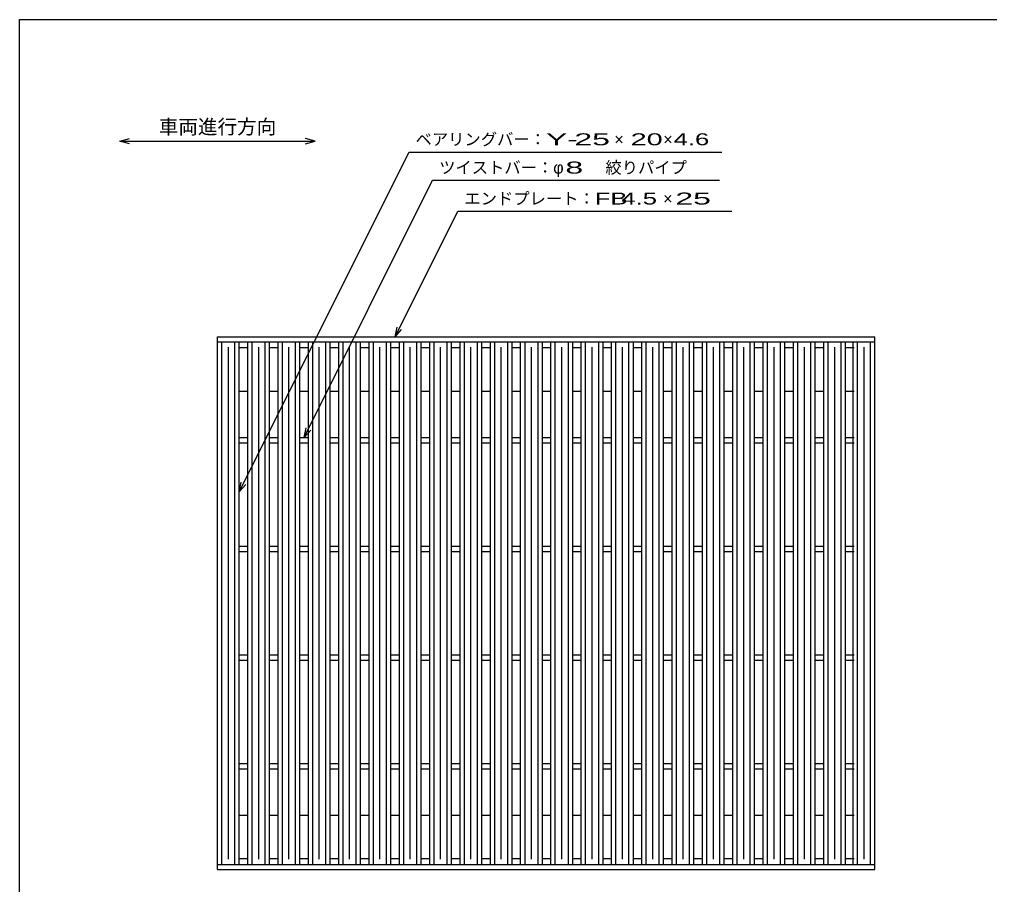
# Model space of a CAD drawing. Units: millimetres, scale not verified. Extents: x -1092 to 1042, y -770 to 629.
# Drawn here: x -1034 to -142, y -167 to 629 of the extents above; entities that cross this region are included whole.
import ezdxf
from ezdxf.enums import TextEntityAlignment as Align

# ---------------------------------------------------------------- set-up
doc = ezdxf.new("R2010")
doc.units = ezdxf.units.MM
doc.header["$LTSCALE"] = 6
for name, color, linetype, lineweight in [('CADPAC_LAYER_0000', 150, 'Continuous', 25), ('CADPAC_LAYER_0016', 3, 'Continuous', 25), ('CADPAC_LAYER_0022', 2, 'Continuous', 25)]:
    doc.layers.add(name, color=color, linetype=linetype, lineweight=lineweight)
doc.styles.add('ベクトル', font='')
doc.styles.get('ベクトル').set_extended_font_data('ベクトル')

msp = doc.modelspace()

# ---------------------------------------------------------------- linework, layer by layer
at = {"layer": 'CADPAC_LAYER_0000'}
for p, q in [((-1034.4, -690.9), (-1034.4, 629.1)), ((-1034.4, 629.1), (1041.6, 629.1))]:
    msp.add_line(p, q, dxfattribs=at)
at = {"layer": 'CADPAC_LAYER_0016'}
for p, q in [((-852.1, 337.1), (-247.1, 337.1)), ((-852.1, 332.6), (-852.1, 337.1)), ((-852.1, 332.6), (-247.1, 332.6)), ((-852.1, -148.4), (-852.1, 332.6)), ((-852.1, 332.6), (-832.1, 332.6)), ((-848.1, -148.4), (-848.1, 332.6)), ((-836.1, -148.4), (-836.1, 332.6)), ((-832.1, -148.4), (-832.1, 332.6)), ((-824.2, -148.4), (-824.2, 332.6)), ((-824.2, 332.6), (-804.2, 332.6)), ((-820.2, -148.4), (-820.2, 332.6)), ((-808.2, -148.4), (-808.2, 332.6)), ((-804.2, -148.4), (-804.2, 332.6)), ((-796.3, -148.4), (-796.3, 332.6)), ((-796.3, 332.6), (-776.3, 332.6)), ((-792.3, -148.4), (-792.3, 332.6)), ((-780.3, -148.4), (-780.3, 332.6)), ((-776.3, -148.4), (-776.3, 332.6)), ((-768.4, -148.4), (-768.4, 332.6)), ((-768.4, 332.6), (-748.4, 332.6)), ((-764.4, -148.4), (-764.4, 332.6)), ((-752.4, -148.4), (-752.4, 332.6)), ((-748.4, -148.4), (-748.4, 332.6)), ((-740.5, -148.4), (-740.5, 332.6)), ((-740.5, 332.6), (-720.5, 332.6)), ((-736.5, -148.4), (-736.5, 332.6)), ((-724.5, -148.4), (-724.5, 332.6)), ((-720.5, -148.4), (-720.5, 332.6)), ((-712.6, -148.4), (-712.6, 332.6)), ((-712.6, 332.6), (-692.6, 332.6)), ((-708.6, -148.4), (-708.6, 332.6)), ((-696.6, -148.4), (-696.6, 332.6)), ((-692.6, -148.4), (-692.6, 332.6)), ((-684.7, -148.4), (-684.7, 332.6)), ((-684.7, 332.6), (-664.7, 332.6)), ((-680.7, -148.4), (-680.7, 332.6)), ((-668.7, -148.4), (-668.7, 332.6)), ((-664.7, -148.4), (-664.7, 332.6)), ((-656.8, -148.4), (-656.8, 332.6)), ((-656.8, 332.6), (-636.8, 332.6)), ((-652.8, -148.4), (-652.8, 332.6)), ((-640.8, -148.4), (-640.8, 332.6)), ((-636.8, -148.4), (-636.8, 332.6)), ((-628.9, -148.4), (-628.9, 332.6)), ((-628.9, 332.6), (-608.9, 332.6)), ((-624.9, -148.4), (-624.9, 332.6)), ((-612.9, -148.4), (-612.9, 332.6)), ((-608.9, -148.4), (-608.9, 332.6)), ((-601, -148.4), (-601, 332.6)), ((-601, 332.6), (-581, 332.6)), ((-597, -148.4), (-597, 332.6)), ((-585, -148.4), (-585, 332.6)), ((-581, -148.4), (-581, 332.6)), ((-573.1, -148.4), (-573.1, 332.6)), ((-573.1, 332.6), (-553.1, 332.6)), ((-569.1, -148.4), (-569.1, 332.6)), ((-557.1, -148.4), (-557.1, 332.6)), ((-553.1, -148.4), (-553.1, 332.6)), ((-545.2, -148.4), (-545.2, 332.6)), ((-545.2, 332.6), (-525.2, 332.6)), ((-541.2, -148.4), (-541.2, 332.6)), ((-529.2, -148.4), (-529.2, 332.6)), ((-525.2, -148.4), (-525.2, 332.6)), ((-517.3, -148.4), (-517.3, 332.6)), ((-517.3, 332.6), (-497.3, 332.6)), ((-513.3, -148.4), (-513.3, 332.6)), ((-501.3, -148.4), (-501.3, 332.6)), ((-497.3, -148.4), (-497.3, 332.6)), ((-489.4, -148.4), (-489.4, 332.6)), ((-489.4, 332.6), (-469.4, 332.6)), ((-485.4, -148.4), (-485.4, 332.6)), ((-473.4, -148.4), (-473.4, 332.6)), ((-469.4, -148.4), (-469.4, 332.6)), ((-461.5, -148.4), (-461.5, 332.6)), ((-461.5, 332.6), (-441.5, 332.6)), ((-457.5, -148.4), (-457.5, 332.6)), ((-445.5, -148.4), (-445.5, 332.6)), ((-441.5, -148.4), (-441.5, 332.6)), ((-433.6, -148.4), (-433.6, 332.6)), ((-433.6, 332.6), (-413.6, 332.6)), ((-429.6, -148.4), (-429.6, 332.6)), ((-417.6, -148.4), (-417.6, 332.6)), ((-413.6, -148.4), (-413.6, 332.6)), ((-405.7, -148.4), (-405.7, 332.6)), ((-405.7, 332.6), (-385.7, 332.6)), ((-401.7, -148.4), (-401.7, 332.6)), ((-389.7, -148.4), (-389.7, 332.6)), ((-385.7, -148.4), (-385.7, 332.6)), ((-377.8, -148.4), (-377.8, 332.6)), ((-377.8, 332.6), (-357.8, 332.6)), ((-373.8, -148.4), (-373.8, 332.6)), ((-361.8, -148.4), (-361.8, 332.6)), ((-357.8, -148.4), (-357.8, 332.6)), ((-349.9, -148.4), (-349.9, 332.6)), ((-349.9, 332.6), (-329.9, 332.6)), ((-345.9, -148.4), (-345.9, 332.6)), ((-333.9, -148.4), (-333.9, 332.6)), ((-329.9, -148.4), (-329.9, 332.6)), ((-322, -148.4), (-322, 332.6)), ((-322, 332.6), (-302, 332.6)), ((-318, -148.4), (-318, 332.6)), ((-306, -148.4), (-306, 332.6)), ((-302, -148.4), (-302, 332.6)), ((-294.1, -148.4), (-294.1, 332.6)), ((-294.1, 332.6), (-274.1, 332.6)), ((-290.1, -148.4), (-290.1, 332.6)), ((-278.1, -148.4), (-278.1, 332.6)), ((-274.1, -148.4), (-274.1, 332.6)), ((-267.1, -148.4), (-267.1, 332.6)), ((-267.1, 332.6), (-247.1, 332.6)), ((-263.1, -148.4), (-263.1, 332.6)), ((-251.1, -148.4), (-251.1, 332.6)), ((-247.1, 332.6), (-247.1, 337.1)), ((-247.1, -148.4), (-247.1, 332.6)), ((-842.1, -143.4), (-842.1, 327.6)), ((-832.1, 327.1), (-824.2, 327.1)), ((-814.2, -143.4), (-814.2, 327.6)), ((-804.2, 327.1), (-796.3, 327.1)), ((-786.3, -143.4), (-786.3, 327.6)), ((-776.3, 327.1), (-768.4, 327.1)), ((-758.4, -143.4), (-758.4, 327.6)), ((-748.4, 327.1), (-740.5, 327.1)), ((-730.5, -143.4), (-730.5, 327.6)), ((-720.5, 327.1), (-712.6, 327.1)), ((-702.6, -143.4), (-702.6, 327.6)), ((-692.6, 327.1), (-684.7, 327.1)), ((-674.7, -143.4), (-674.7, 327.6)), ((-664.7, 327.1), (-656.8, 327.1)), ((-646.8, -143.4), (-646.8, 327.6)), ((-636.8, 327.1), (-628.9, 327.1)), ((-618.9, -143.4), (-618.9, 327.6)), ((-608.9, 327.1), (-601, 327.1)), ((-591, -143.4), (-591, 327.6)), ((-581, 327.1), (-573.1, 327.1)), ((-563.1, -143.4), (-563.1, 327.6)), ((-553.1, 327.1), (-545.2, 327.1)), ((-535.2, -143.4), (-535.2, 327.6)), ((-525.2, 327.1), (-517.3, 327.1)), ((-507.3, -143.4), (-507.3, 327.6)), ((-497.3, 327.1), (-489.4, 327.1)), ((-479.4, -143.4), (-479.4, 327.6)), ((-469.4, 327.1), (-461.5, 327.1)), ((-451.5, -143.4), (-451.5, 327.6)), ((-441.5, 327.1), (-433.6, 327.1)), ((-423.6, -143.4), (-423.6, 327.6)), ((-413.6, 327.1), (-405.7, 327.1)), ((-395.7, -143.4), (-395.7, 327.6)), ((-385.7, 327.1), (-377.8, 327.1)), ((-367.8, -143.4), (-367.8, 327.6)), ((-357.8, 327.1), (-349.9, 327.1)), ((-339.9, -143.4), (-339.9, 327.6)), ((-329.9, 327.1), (-322, 327.1)), ((-312, -143.4), (-312, 327.6)), ((-302, 327.1), (-294.1, 327.1)), ((-284.1, -143.4), (-284.1, 327.6)), ((-274.1, 327.1), (-266.2, 327.1)), ((-257.1, -143.4), (-257.1, 327.6)), ((-832.1, 287.1), (-824.2, 287.1)), ((-804.2, 287.1), (-796.3, 287.1)), ((-776.3, 287.1), (-768.4, 287.1)), ((-748.4, 287.1), (-740.5, 287.1)), ((-720.5, 287.1), (-712.6, 287.1)), ((-692.6, 287.1), (-684.7, 287.1)), ((-664.7, 287.1), (-656.8, 287.1)), ((-636.8, 287.1), (-628.9, 287.1)), ((-608.9, 287.1), (-601, 287.1)), ((-581, 287.1), (-573.1, 287.1)), ((-553.1, 287.1), (-545.2, 287.1)), ((-525.2, 287.1), (-517.3, 287.1)), ((-497.3, 287.1), (-489.4, 287.1)), ((-469.4, 287.1), (-461.5, 287.1)), ((-441.5, 287.1), (-433.6, 287.1)), ((-413.6, 287.1), (-405.7, 287.1)), ((-385.7, 287.1), (-377.8, 287.1)), ((-357.8, 287.1), (-349.9, 287.1)), ((-329.9, 287.1), (-322, 287.1)), ((-302, 287.1), (-294.1, 287.1)), ((-274.1, 287.1), (-266.2, 287.1)), ((-832.1, 244.6), (-824.2, 244.6)), ((-804.2, 244.6), (-796.3, 244.6)), ((-776.3, 244.6), (-768.4, 244.6)), ((-748.4, 244.6), (-740.5, 244.6)), ((-720.5, 244.6), (-712.6, 244.6)), ((-692.6, 244.6), (-684.7, 244.6)), ((-664.7, 244.6), (-656.8, 244.6)), ((-636.8, 244.6), (-628.9, 244.6)), ((-608.9, 244.6), (-601, 244.6)), ((-581, 244.6), (-573.1, 244.6)), ((-553.1, 244.6), (-545.2, 244.6)), ((-525.2, 244.6), (-517.3, 244.6)), ((-497.3, 244.6), (-489.4, 244.6)), ((-469.4, 244.6), (-461.5, 244.6)), ((-441.5, 244.6), (-433.6, 244.6)), ((-413.6, 244.6), (-405.7, 244.6)), ((-385.7, 244.6), (-377.8, 244.6)), ((-357.8, 244.6), (-349.9, 244.6)), ((-329.9, 244.6), (-322, 244.6)), ((-302, 244.6), (-294.1, 244.6)), ((-274.1, 244.6), (-266.2, 244.6)), ((-832.1, 239.6), (-824.2, 239.6)), ((-804.2, 239.6), (-796.3, 239.6)), ((-776.3, 239.6), (-768.4, 239.6)), ((-748.4, 239.6), (-740.5, 239.6)), ((-720.5, 239.6), (-712.6, 239.6)), ((-692.6, 239.6), (-684.7, 239.6)), ((-664.7, 239.6), (-656.8, 239.6)), ((-636.8, 239.6), (-628.9, 239.6)), ((-608.9, 239.6), (-601, 239.6)), ((-581, 239.6), (-573.1, 239.6)), ((-553.1, 239.6), (-545.2, 239.6)), ((-525.2, 239.6), (-517.3, 239.6)), ((-497.3, 239.6), (-489.4, 239.6)), ((-469.4, 239.6), (-461.5, 239.6)), ((-441.5, 239.6), (-433.6, 239.6)), ((-413.6, 239.6), (-405.7, 239.6)), ((-385.7, 239.6), (-377.8, 239.6)), ((-357.8, 239.6), (-349.9, 239.6)), ((-329.9, 239.6), (-322, 239.6)), ((-302, 239.6), (-294.1, 239.6)), ((-274.1, 239.6), (-266.2, 239.6)), ((-832.1, 144.6), (-824.2, 144.6)), ((-804.2, 144.6), (-796.3, 144.6)), ((-776.3, 144.6), (-768.4, 144.6)), ((-748.4, 144.6), (-740.5, 144.6)), ((-720.5, 144.6), (-712.6, 144.6)), ((-692.6, 144.6), (-684.7, 144.6)), ((-664.7, 144.6), (-656.8, 144.6)), ((-636.8, 144.6), (-628.9, 144.6)), ((-608.9, 144.6), (-601, 144.6)), ((-581, 144.6), (-573.1, 144.6)), ((-553.1, 144.6), (-545.2, 144.6)), ((-525.2, 144.6), (-517.3, 144.6)), ((-497.3, 144.6), (-489.4, 144.6)), ((-469.4, 144.6), (-461.5, 144.6)), ((-441.5, 144.6), (-433.6, 144.6)), ((-413.6, 144.6), (-405.7, 144.6)), ((-385.7, 144.6), (-377.8, 144.6)), ((-357.8, 144.6), (-349.9, 144.6)), ((-329.9, 144.6), (-322, 144.6)), ((-302, 144.6), (-294.1, 144.6)), ((-274.1, 144.6), (-266.2, 144.6)), ((-832.1, 139.6), (-824.2, 139.6)), ((-804.2, 139.6), (-796.3, 139.6)), ((-776.3, 139.6), (-768.4, 139.6)), ((-748.4, 139.6), (-740.5, 139.6)), ((-720.5, 139.6), (-712.6, 139.6)), ((-692.6, 139.6), (-684.7, 139.6)), ((-664.7, 139.6), (-656.8, 139.6)), ((-636.8, 139.6), (-628.9, 139.6)), ((-608.9, 139.6), (-601, 139.6)), ((-581, 139.6), (-573.1, 139.6)), ((-553.1, 139.6), (-545.2, 139.6)), ((-525.2, 139.6), (-517.3, 139.6)), ((-497.3, 139.6), (-489.4, 139.6)), ((-469.4, 139.6), (-461.5, 139.6)), ((-441.5, 139.6), (-433.6, 139.6)), ((-413.6, 139.6), (-405.7, 139.6)), ((-385.7, 139.6), (-377.8, 139.6)), ((-357.8, 139.6), (-349.9, 139.6)), ((-329.9, 139.6), (-322, 139.6)), ((-302, 139.6), (-294.1, 139.6)), ((-274.1, 139.6), (-266.2, 139.6)), ((-832.1, 44.6), (-824.2, 44.6)), ((-832.1, 39.6), (-824.2, 39.6)), ((-804.2, 44.6), (-796.3, 44.6)), ((-804.2, 39.6), (-796.3, 39.6)), ((-776.3, 44.6), (-768.4, 44.6)), ((-776.3, 39.6), (-768.4, 39.6)), ((-748.4, 44.6), (-740.5, 44.6)), ((-748.4, 39.6), (-740.5, 39.6)), ((-720.5, 44.6), (-712.6, 44.6)), ((-720.5, 39.6), (-712.6, 39.6)), ((-692.6, 44.6), (-684.7, 44.6)), ((-692.6, 39.6), (-684.7, 39.6)), ((-664.7, 44.6), (-656.8, 44.6)), ((-664.7, 39.6), (-656.8, 39.6)), ((-636.8, 44.6), (-628.9, 44.6)), ((-636.8, 39.6), (-628.9, 39.6)), ((-608.9, 44.6), (-601, 44.6)), ((-608.9, 39.6), (-601, 39.6)), ((-581, 44.6), (-573.1, 44.6)), ((-581, 39.6), (-573.1, 39.6)), ((-553.1, 44.6), (-545.2, 44.6)), ((-553.1, 39.6), (-545.2, 39.6)), ((-525.2, 44.6), (-517.3, 44.6)), ((-525.2, 39.6), (-517.3, 39.6)), ((-497.3, 44.6), (-489.4, 44.6)), ((-497.3, 39.6), (-489.4, 39.6)), ((-469.4, 44.6), (-461.5, 44.6)), ((-469.4, 39.6), (-461.5, 39.6)), ((-441.5, 44.6), (-433.6, 44.6)), ((-441.5, 39.6), (-433.6, 39.6)), ((-413.6, 44.6), (-405.7, 44.6)), ((-413.6, 39.6), (-405.7, 39.6)), ((-385.7, 44.6), (-377.8, 44.6)), ((-385.7, 39.6), (-377.8, 39.6)), ((-357.8, 44.6), (-349.9, 44.6)), ((-357.8, 39.6), (-349.9, 39.6)), ((-329.9, 44.6), (-322, 44.6)), ((-329.9, 39.6), (-322, 39.6)), ((-302, 44.6), (-294.1, 44.6)), ((-302, 39.6), (-294.1, 39.6)), ((-274.1, 44.6), (-266.2, 44.6)), ((-274.1, 39.6), (-266.2, 39.6)), ((-832.1, -55.4), (-824.2, -55.4)), ((-832.1, -60.4), (-824.2, -60.4)), ((-804.2, -55.4), (-796.3, -55.4)), ((-804.2, -60.4), (-796.3, -60.4)), ((-776.3, -55.4), (-768.4, -55.4)), ((-776.3, -60.4), (-768.4, -60.4)), ((-748.4, -55.4), (-740.5, -55.4)), ((-748.4, -60.4), (-740.5, -60.4)), ((-720.5, -55.4), (-712.6, -55.4)), ((-720.5, -60.4), (-712.6, -60.4)), ((-692.6, -55.4), (-684.7, -55.4)), ((-692.6, -60.4), (-684.7, -60.4)), ((-664.7, -55.4), (-656.8, -55.4)), ((-664.7, -60.4), (-656.8, -60.4)), ((-636.8, -55.4), (-628.9, -55.4)), ((-636.8, -60.4), (-628.9, -60.4)), ((-608.9, -55.4), (-601, -55.4)), ((-608.9, -60.4), (-601, -60.4)), ((-581, -55.4), (-573.1, -55.4)), ((-581, -60.4), (-573.1, -60.4)), ((-553.1, -55.4), (-545.2, -55.4)), ((-553.1, -60.4), (-545.2, -60.4)), ((-525.2, -55.4), (-517.3, -55.4)), ((-525.2, -60.4), (-517.3, -60.4)), ((-497.3, -55.4), (-489.4, -55.4)), ((-497.3, -60.4), (-489.4, -60.4)), ((-469.4, -55.4), (-461.5, -55.4)), ((-469.4, -60.4), (-461.5, -60.4)), ((-441.5, -55.4), (-433.6, -55.4)), ((-441.5, -60.4), (-433.6, -60.4)), ((-413.6, -55.4), (-405.7, -55.4)), ((-413.6, -60.4), (-405.7, -60.4)), ((-385.7, -55.4), (-377.8, -55.4)), ((-385.7, -60.4), (-377.8, -60.4)), ((-357.8, -55.4), (-349.9, -55.4)), ((-357.8, -60.4), (-349.9, -60.4)), ((-329.9, -55.4), (-322, -55.4)), ((-329.9, -60.4), (-322, -60.4)), ((-302, -55.4), (-294.1, -55.4)), ((-302, -60.4), (-294.1, -60.4)), ((-274.1, -55.4), (-266.2, -55.4)), ((-274.1, -60.4), (-266.2, -60.4)), ((-832.1, -102.9), (-824.2, -102.9)), ((-804.2, -102.9), (-796.3, -102.9)), ((-776.3, -102.9), (-768.4, -102.9)), ((-748.4, -102.9), (-740.5, -102.9)), ((-720.5, -102.9), (-712.6, -102.9)), ((-692.6, -102.9), (-684.7, -102.9)), ((-664.7, -102.9), (-656.8, -102.9)), ((-636.8, -102.9), (-628.9, -102.9)), ((-608.9, -102.9), (-601, -102.9)), ((-581, -102.9), (-573.1, -102.9)), ((-553.1, -102.9), (-545.2, -102.9)), ((-525.2, -102.9), (-517.3, -102.9)), ((-497.3, -102.9), (-489.4, -102.9)), ((-469.4, -102.9), (-461.5, -102.9)), ((-441.5, -102.9), (-433.6, -102.9)), ((-413.6, -102.9), (-405.7, -102.9)), ((-385.7, -102.9), (-377.8, -102.9)), ((-357.8, -102.9), (-349.9, -102.9)), ((-329.9, -102.9), (-322, -102.9)), ((-302, -102.9), (-294.1, -102.9)), ((-274.1, -102.9), (-266.2, -102.9)), ((-852.1, -148.4), (-247.1, -148.4)), ((-852.1, -152.9), (-852.1, -148.4)), ((-852.1, -148.4), (-832.1, -148.4)), ((-832.1, -142.9), (-824.2, -142.9)), ((-824.2, -148.4), (-804.2, -148.4)), ((-804.2, -142.9), (-796.3, -142.9)), ((-796.3, -148.4), (-776.3, -148.4)), ((-776.3, -142.9), (-768.4, -142.9)), ((-768.4, -148.4), (-748.4, -148.4)), ((-748.4, -142.9), (-740.5, -142.9)), ((-740.5, -148.4), (-720.5, -148.4)), ((-720.5, -142.9), (-712.6, -142.9)), ((-712.6, -148.4), (-692.6, -148.4)), ((-692.6, -142.9), (-684.7, -142.9)), ((-684.7, -148.4), (-664.7, -148.4)), ((-664.7, -142.9), (-656.8, -142.9)), ((-656.8, -148.4), (-636.8, -148.4)), ((-636.8, -142.9), (-628.9, -142.9)), ((-628.9, -148.4), (-608.9, -148.4)), ((-608.9, -142.9), (-601, -142.9)), ((-601, -148.4), (-581, -148.4)), ((-581, -142.9), (-573.1, -142.9)), ((-573.1, -148.4), (-553.1, -148.4)), ((-553.1, -142.9), (-545.2, -142.9)), ((-545.2, -148.4), (-525.2, -148.4)), ((-525.2, -142.9), (-517.3, -142.9)), ((-517.3, -148.4), (-497.3, -148.4)), ((-497.3, -142.9), (-489.4, -142.9)), ((-489.4, -148.4), (-469.4, -148.4)), ((-469.4, -142.9), (-461.5, -142.9)), ((-461.5, -148.4), (-441.5, -148.4)), ((-441.5, -142.9), (-433.6, -142.9)), ((-433.6, -148.4), (-413.6, -148.4)), ((-413.6, -142.9), (-405.7, -142.9)), ((-405.7, -148.4), (-385.7, -148.4)), ((-385.7, -142.9), (-377.8, -142.9)), ((-377.8, -148.4), (-357.8, -148.4)), ((-357.8, -142.9), (-349.9, -142.9)), ((-349.9, -148.4), (-329.9, -148.4)), ((-329.9, -142.9), (-322, -142.9)), ((-322, -148.4), (-302, -148.4)), ((-302, -142.9), (-294.1, -142.9)), ((-294.1, -148.4), (-274.1, -148.4)), ((-274.1, -142.9), (-266.2, -142.9)), ((-267.1, -148.4), (-247.1, -148.4)), ((-247.1, -152.9), (-247.1, -148.4)), ((-852.1, -152.9), (-247.1, -152.9))]:
    msp.add_line(p, q, dxfattribs=at)
at = {"layer": 'CADPAC_LAYER_0022', "color": 4}
for p, q in [((-942.1, 517.1), (-933.1, 519.5)), ((-762.1, 517.1), (-771.1, 519.5)), ((-933.1, 514.7), (-942.1, 517.1)), ((-942.1, 517.1), (-762.1, 517.1)), ((-771.1, 514.7), (-762.1, 517.1)), ((-832.1, 194.6), (-675.85, 507.1)), ((-675.85, 507.1), (-387.85, 507.1)), ((-772.35, 244.6), (-654.1, 481.1)), ((-654.1, 481.1), (-390.1, 481.1)), ((-688.65, 337.1), (-630.9, 452.6)), ((-630.9, 452.6), (-378.9, 452.6)), ((-688.65, 337.1), (-686.85, 345.86)), ((-688.65, 337.1), (-682.65, 343.7)), ((-772.35, 244.6), (-770.55, 253.36)), ((-772.35, 244.6), (-766.35, 251.2)), ((-832.1, 194.6), (-830.3, 203.36)), ((-832.1, 194.6), (-826.1, 201.2))]:
    msp.add_line(p, q, dxfattribs=at)

# ---------------------------------------------------------------- texts
at = {"layer": 'CADPAC_LAYER_0022', "style": 'ベクトル'}
for s, height, p in [('車両進行方向', 13.2, (-906.1, 530.3)), ('ベアリングバー：', 11, (-669.85, 518.8)), ('×', 11, (-486.85, 518.8)), ('×', 11, (-441.85, 518.8)), ('ツイストバー：', 11, (-648.1, 492.8)), ('φ', 11, (-543.1, 492.8)), ('絞りパイプ', 11, (-495.1, 492.8)), ('エンドプレート：', 11, (-624.9, 464.3)), ('×', 11, (-441.9, 464.3))]:
    msp.add_text(s, height=height, dxfattribs=at).set_placement(p, align=Align.MIDDLE_LEFT)
for s, width, p in [('Y-', 2, (-549.85, 518.8)), (' 25 ', 2, (-531.85, 518.8)), ('20', 1.8, (-471.85, 518.8)), (' 4.6 ', 1.6, (-438.85, 518.8)), (' 8 ', 2, (-540.1, 492.8)), ('FB', 1.6, (-504.9, 464.3)), (' 4.5 ', 1.6, (-486.9, 464.3)), (' 25 ', 2, (-438.9, 464.3))]:
    msp.add_text(s, height=11, dxfattribs=dict(at, width=width)).set_placement(p, align=Align.MIDDLE_LEFT)

doc.saveas('drawing.dxf')
